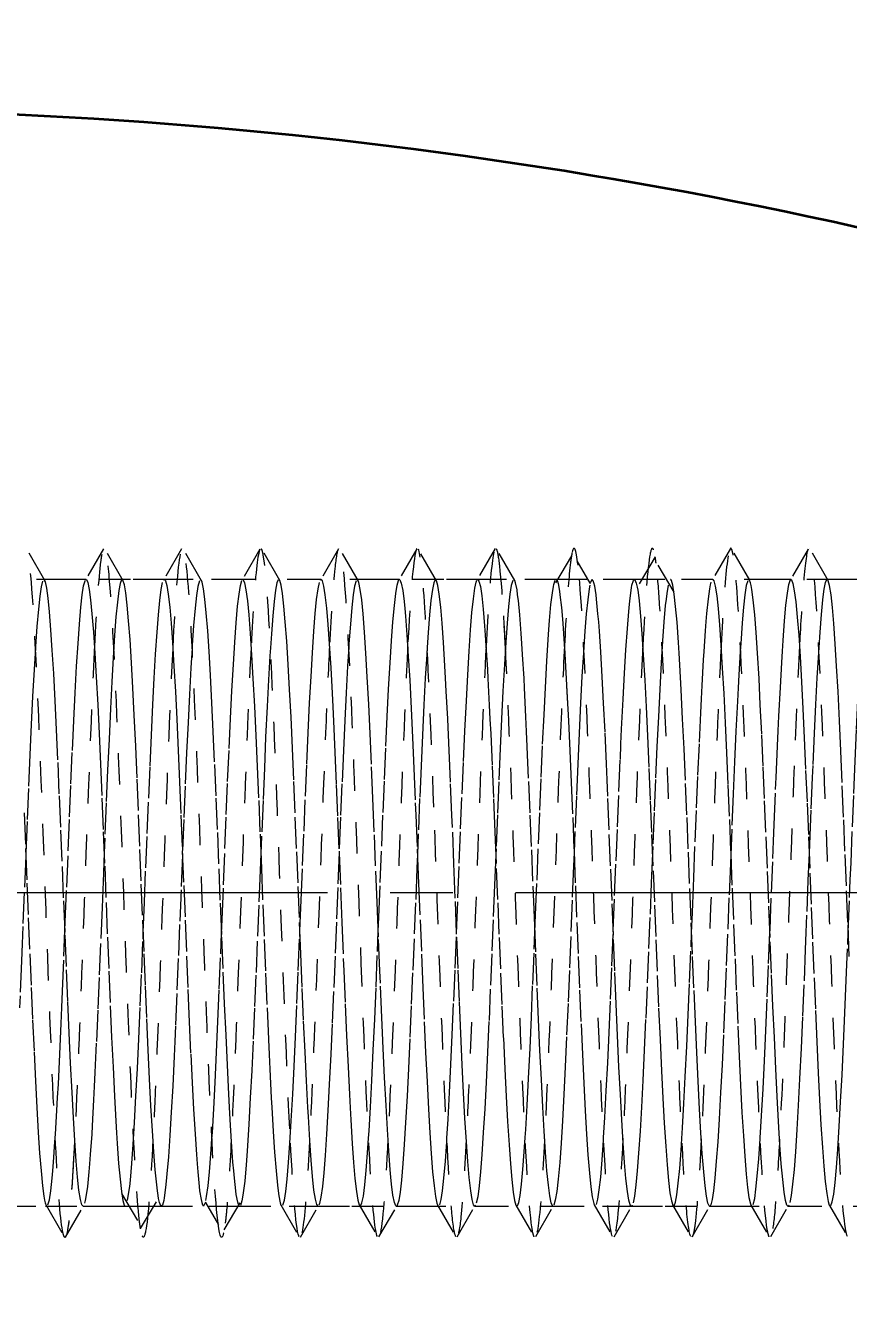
# Model space of a CAD drawing. Header units: millimetres. Extents: x -742 to 742, y -525 to 525.
# Drawn here: x -412.43 to -386.15, y 317.6 to 358.09 of the extents above; entities that cross this region are included whole.
import ezdxf

# ---------------------------------------------------------------- set-up
doc = ezdxf.new("R2010")
doc.units = ezdxf.units.MM
doc.linetypes.add('点画线', pattern=[18, 12, -2, 2, -2])
doc.linetypes.add('虚线', pattern=[2, 1, -1])
doc.layers.get('0').update_dxf_attribs({"lineweight": 35})
for name, color, linetype, lineweight in [('中心线层', 1, '点画线', 18), ('尺寸线层', 3, 'Continuous', 18), ('粗实线层', 7, 'Continuous', 35), ('虚线层', 6, '虚线', 18)]:
    doc.layers.add(name, color=color, linetype=linetype, lineweight=lineweight)
doc.styles.add('标准', font='', dxfattribs={"width": 0.667})
doc.styles.get('标准').set_extended_font_data('宋体')
doc.dimstyles.new('标准', dxfattribs={"dimscale": 5, "dimtxt": 3.5, "dimasz": 4, "dimexe": 2, "dimexo": 0, "dimtad": 1, "dimdsep": 46, "dimtxsty": '标准', "dimblk": '_CAXARROW', "dimcen": 0, "dimdle": 6, "dimazin": 2, "dimtfac": 0.707107, "dimtdec": 3, "dimtmove": 2, "dimatfit": 3, "dimfxl": 1, "dimfrac": 2, "dimtolj": 1, "dimarcsym": 0})

# ---------------------------------------------------------------- blocks, each defined once
blk = doc.blocks.new('*X5')
blk.add_arc((-437.802, 0), 155, 71.18087, 89.9998)
at = {"layer": '虚线层', "color": 7}
for p, q in [((-413.081, 140), (-434.852, 140)), ((-428.501, 140), (-429.852, 140)), ((-428.501, 140), (-429.852, 140)), ((-426.004, 140), (-427.353, 140)), ((-426.004, 140), (-427.353, 140)), ((-423.502, 140), (-424.85, 140)), ((-423.502, 140), (-424.85, 140)), ((-421, 140), (-422.351, 140)), ((-421, 140), (-422.351, 140)), ((-418.503, 140), (-419.853, 140)), ((-418.503, 140), (-419.853, 140)), ((-416.003, 140), (-417.351, 140)), ((-416.003, 140), (-417.351, 140)), ((-413.501, 140), (-414.85, 140)), ((-413.501, 140), (-414.85, 140)), ((-412.522, 140), (-413.081, 140)), ((-410.976, 140), (-412.522, 140)), ((-411.002, 140), (-412.353, 140)), ((-411.002, 140), (-412.353, 140)), ((-410.028, 140), (-410.976, 140)), ((-398.502, 140), (-410.028, 140)), ((-408.504, 140), (-409.852, 140)), ((-408.504, 140), (-409.852, 140)), ((-406.001, 140), (-407.35, 140)), ((-406.001, 140), (-407.35, 140)), ((-403.501, 140), (-404.853, 140)), ((-403.501, 140), (-404.853, 140)), ((-435.802, 120), (-427.074, 120)), ((-431.103, 120), (-429.754, 120)), ((-431.103, 120), (-429.754, 120)), ((-428.6, 120), (-427.252, 120)), ((-428.6, 120), (-427.252, 120)), ((-427.074, 120), (-426.129, 120)), ((-426.129, 120), (-424.583, 120)), ((-426.102, 120), (-424.751, 120)), ((-426.102, 120), (-424.751, 120)), ((-424.583, 120), (-424.02, 120)), ((-424.02, 120), (-397.268, 120)), ((-423.603, 120), (-422.253, 120)), ((-423.603, 120), (-422.253, 120)), ((-421.1, 120), (-419.753, 120)), ((-421.1, 120), (-419.753, 120)), ((-418.601, 120), (-417.25, 120)), ((-418.601, 120), (-417.25, 120)), ((-416.103, 120), (-414.752, 120)), ((-416.103, 120), (-414.752, 120)), ((-413.601, 120), (-412.254, 120)), ((-413.601, 120), (-412.254, 120)), ((-411.1, 120), (-409.751, 120)), ((-411.1, 120), (-409.751, 120)), ((-408.603, 120), (-407.251, 120)), ((-408.603, 120), (-407.251, 120)), ((-406.102, 120), (-404.754, 120)), ((-406.102, 120), (-404.754, 120))]:
    blk.add_line(p, q, dxfattribs=at)
for points in [[(-429.822, 139.972), (-430.406, 140.982)], [(-427.948, 140.981), (-428.531, 139.971)], [(-427.318, 139.962), (-427.901, 140.972)], [(-425.452, 140.978), (-426.035, 139.969)], [(-424.815, 139.961), (-425.399, 140.971)], [(-422.956, 140.967), (-423.539, 139.957)], [(-422.321, 139.972), (-422.905, 140.982)], [(-420.449, 140.978), (-421.032, 139.968)], [(-419.821, 139.967), (-420.404, 140.977)], [(-417.95, 140.981), (-418.534, 139.972)], [(-417.315, 139.958), (-417.898, 140.968)], [(-415.441, 140.991), (-416.025, 139.982)], [(-414.816, 139.965), (-415.399, 140.972)], [(-407.94, 140.994), (-408.522, 139.986)], [(-407.322, 139.976), (-407.905, 140.983)], [(-405.454, 140.97), (-406.037, 139.96)], [(-404.822, 139.972), (-405.406, 140.981)], [(-413.01, 140.761), (-413.583, 139.783)], [(-412.981, 140.86), (-412.987, 140.871)], [(-412.411, 139.889), (-412.828, 140.6)], [(-410.338, 140.72), (-410.92, 139.743)], [(-409.735, 139.6), (-410.317, 140.577)], [(-430.478, 132.549), (-430.432, 131.41), (-430.39, 130.308), (-430.347, 129.202), (-430.3, 128.05), (-430.254, 126.979), (-430.209, 125.945), (-430.163, 124.912), (-430.121, 123.992), (-430.078, 123.146), (-430.032, 122.347), (-429.987, 121.683), (-429.941, 121.121), (-429.894, 120.647), (-429.851, 120.313), (-429.83, 120.19), (-429.809, 120.098), (-429.778, 120.017)], [(-429.894, 139.948), (-429.94, 139.763), (-429.982, 139.465), (-430.025, 139.05), (-430.071, 138.496), (-430.117, 137.861), (-430.119, 137.824)], [(-428.6, 120), (-428.637, 120.044), (-428.683, 120.208), (-428.731, 120.51), (-428.775, 120.917), (-428.818, 121.434), (-428.862, 122.091), (-428.906, 122.815), (-428.951, 123.627), (-428.999, 124.565), (-429.044, 125.525), (-429.087, 126.54), (-429.132, 127.652), (-429.174, 128.74), (-429.219, 129.843), (-429.267, 131.005), (-429.313, 132.097), (-429.357, 133.164), (-429.401, 134.244), (-429.444, 135.217), (-429.487, 136.128), (-429.535, 137.003), (-429.581, 137.749), (-429.625, 138.399), (-429.671, 138.972), (-429.713, 139.405), (-429.756, 139.723), (-429.803, 139.928), (-429.828, 139.982)], [(-429.177, 128.798), (-429.166, 129.072), (-429.12, 130.177), (-429.072, 131.336), (-429.028, 132.423), (-428.985, 133.479), (-428.941, 134.544), (-428.898, 135.5), (-428.852, 136.388), (-428.804, 137.238), (-428.759, 137.956), (-428.716, 138.576), (-428.671, 139.115), (-428.629, 139.513), (-428.584, 139.795), (-428.536, 139.963), (-428.525, 139.982)], [(-428.501, 140), (-428.491, 139.997), (-428.447, 139.909), (-428.402, 139.685), (-428.36, 139.351), (-428.316, 138.903), (-428.268, 138.315), (-428.222, 137.65), (-428.178, 136.893), (-428.132, 136.005), (-428.09, 135.085), (-428.047, 134.103), (-428, 133.017), (-427.954, 131.946), (-427.909, 130.851), (-427.863, 129.689), (-427.821, 128.587), (-427.778, 127.502), (-427.732, 126.395), (-427.687, 125.387), (-427.641, 124.436), (-427.594, 123.509), (-427.551, 122.709), (-427.53, 122.339), (-427.509, 121.998), (-427.464, 121.355), (-427.419, 120.853), (-427.373, 120.463), (-427.362, 120.387)], [(-427.371, 139.989), (-427.413, 139.878), (-427.456, 139.646), (-427.503, 139.275), (-427.549, 138.806), (-427.594, 138.229), (-427.62, 137.84)], [(-426.191, 120.243), (-426.206, 120.333), (-426.227, 120.491), (-426.248, 120.675), (-426.293, 121.158), (-426.337, 121.728), (-426.383, 122.399), (-426.431, 123.204), (-426.475, 124.056), (-426.518, 124.98), (-426.562, 126.018), (-426.606, 127.056), (-426.651, 128.129), (-426.699, 129.281), (-426.744, 130.387), (-426.787, 131.488), (-426.832, 132.626), (-426.874, 133.675), (-426.919, 134.68), (-426.967, 135.674), (-427.013, 136.548), (-427.057, 137.343), (-427.101, 138.081), (-427.144, 138.682), (-427.187, 139.177), (-427.235, 139.576), (-427.281, 139.835), (-427.325, 139.975), (-427.326, 139.975)], [(-426.677, 128.746), (-426.641, 129.69), (-426.598, 130.796), (-426.552, 131.891), (-426.504, 133.018), (-426.459, 134.052), (-426.416, 135.037), (-426.371, 136.006), (-426.329, 136.852), (-426.284, 137.614), (-426.236, 138.315), (-426.191, 138.878), (-426.147, 139.332), (-426.102, 139.686), (-426.06, 139.901)], [(-426.032, 139.976), (-426.016, 139.995)], [(-426.004, 140), (-425.968, 139.963), (-425.922, 139.806), (-425.878, 139.53), (-425.832, 139.115), (-425.79, 138.605), (-425.748, 137.989), (-425.7, 137.237), (-425.654, 136.431), (-425.609, 135.546), (-425.563, 134.543), (-425.521, 133.531), (-425.478, 132.477), (-425.432, 131.335), (-425.387, 130.233), (-425.341, 129.128), (-425.294, 127.977), (-425.251, 126.908), (-425.23, 126.383), (-425.209, 125.877), (-425.164, 124.847), (-425.119, 123.932), (-425.073, 123.092), (-425.026, 122.299), (-424.982, 121.642), (-424.961, 121.349), (-424.94, 121.087), (-424.895, 120.621), (-424.879, 120.487)], [(-424.887, 139.955), (-424.935, 139.779), (-424.981, 139.489), (-425.025, 139.082), (-425.071, 138.535), (-425.113, 137.907), (-425.119, 137.813)], [(-424.844, 139.998), (-424.85, 140)], [(-423.724, 120.487), (-423.769, 120.886), (-423.792, 121.129), (-423.815, 121.396), (-423.862, 122.045), (-423.906, 122.763), (-423.927, 123.159), (-423.948, 123.57), (-423.993, 124.502), (-424.037, 125.458), (-424.083, 126.47), (-424.131, 127.58), (-424.175, 128.666), (-424.218, 129.768), (-424.262, 130.93), (-424.306, 132.024), (-424.351, 133.093), (-424.399, 134.176), (-424.444, 135.154), (-424.487, 136.068), (-424.532, 136.95), (-424.574, 137.701), (-424.619, 138.359), (-424.667, 138.939), (-424.713, 139.379), (-424.757, 139.705), (-424.801, 139.919), (-424.821, 139.97)], [(-424.177, 128.709), (-424.159, 129.146), (-424.116, 130.252), (-424.071, 131.411), (-424.029, 132.495), (-423.984, 133.549), (-423.936, 134.61), (-423.891, 135.562), (-423.847, 136.445), (-423.802, 137.289), (-423.76, 138.001), (-423.716, 138.614), (-423.668, 139.145), (-423.622, 139.536), (-423.578, 139.81), (-423.533, 139.969), (-423.532, 139.969)], [(-423.502, 140), (-423.49, 139.995), (-423.448, 139.898), (-423.4, 139.667), (-423.354, 139.325), (-423.309, 138.869), (-423.263, 138.273), (-423.221, 137.602), (-423.178, 136.838), (-423.132, 135.945), (-423.087, 135.021), (-423.041, 134.035), (-422.994, 132.946), (-422.951, 131.873), (-422.93, 131.322), (-422.909, 130.776), (-422.864, 129.614), (-422.819, 128.513), (-422.773, 127.43), (-422.726, 126.326), (-422.682, 125.321), (-422.661, 124.836), (-422.64, 124.374), (-422.595, 123.452), (-422.579, 123.149)], [(-422.367, 139.993), (-422.413, 139.89), (-422.457, 139.666), (-422.501, 139.303), (-422.544, 138.841), (-422.587, 138.271), (-422.619, 137.816)], [(-421.424, 123.149), (-421.469, 123.996), (-421.492, 124.451), (-421.515, 124.915), (-421.562, 125.949), (-421.606, 126.984), (-421.627, 127.52), (-421.648, 128.055), (-421.693, 129.207), (-421.737, 130.313), (-421.783, 131.414), (-421.831, 132.554), (-421.875, 133.606), (-421.918, 134.614), (-421.962, 135.612), (-422.006, 136.492), (-422.051, 137.292), (-422.099, 138.037), (-422.144, 138.645), (-422.187, 139.147), (-422.232, 139.554), (-422.274, 139.822), (-422.319, 139.969), (-422.325, 139.98)], [(-421.677, 128.784), (-421.636, 129.765), (-421.591, 130.87), (-421.547, 131.964), (-421.502, 133.089), (-421.46, 134.121), (-421.416, 135.102), (-421.368, 136.065), (-421.322, 136.906), (-421.278, 137.662), (-421.233, 138.356), (-421.19, 138.912), (-421.148, 139.358), (-421.1, 139.704), (-421.054, 139.911)], [(-421.025, 139.981), (-421.009, 139.997)], [(-421, 140), (-420.963, 139.956), (-420.921, 139.792), (-420.879, 139.507), (-420.832, 139.083), (-420.787, 138.566), (-420.741, 137.944), (-420.694, 137.186), (-420.651, 136.374), (-420.63, 135.934), (-420.609, 135.484), (-420.564, 134.476), (-420.519, 133.461), (-420.473, 132.404), (-420.426, 131.261), (-420.382, 130.158), (-420.361, 129.601), (-420.34, 129.053), (-420.295, 127.904), (-420.279, 127.507)], [(-419.887, 139.962), (-419.932, 139.794), (-419.974, 139.512), (-420.019, 139.113), (-420.067, 138.573), (-420.113, 137.953), (-420.12, 137.838)], [(-419.844, 139.997), (-419.854, 140)], [(-419.124, 127.507), (-419.169, 128.591), (-419.192, 129.145), (-419.215, 129.693), (-419.262, 130.856), (-419.306, 131.951), (-419.327, 132.494), (-419.348, 133.022), (-419.393, 134.108), (-419.437, 135.09), (-419.483, 136.009), (-419.531, 136.896), (-419.575, 137.653), (-419.618, 138.317), (-419.663, 138.906), (-419.706, 139.353), (-419.751, 139.687), (-419.799, 139.909), (-419.828, 139.98)], [(-419.177, 128.772), (-419.16, 129.221), (-419.116, 130.327), (-419.068, 131.484), (-419.023, 132.567), (-418.978, 133.619), (-418.933, 134.676), (-418.89, 135.624), (-418.848, 136.502), (-418.8, 137.34), (-418.754, 138.045), (-418.709, 138.652), (-418.663, 139.175), (-418.621, 139.558), (-418.579, 139.824), (-418.532, 139.974), (-418.53, 139.979)], [(-418.503, 140), (-418.487, 139.992), (-418.441, 139.887), (-418.394, 139.647), (-418.351, 139.298), (-418.33, 139.078), (-418.309, 138.834), (-418.264, 138.23), (-418.219, 137.553), (-418.173, 136.783), (-418.126, 135.885), (-418.082, 134.956), (-418.061, 134.464), (-418.04, 133.967), (-417.995, 132.874), (-417.979, 132.481)], [(-417.363, 139.995), (-417.406, 139.9), (-417.451, 139.684), (-417.499, 139.33), (-417.544, 138.875), (-417.587, 138.312), (-417.619, 137.828)], [(-416.824, 132.481), (-416.869, 133.536), (-416.892, 134.051), (-416.915, 134.547), (-416.962, 135.55), (-417.006, 136.435), (-417.027, 136.851), (-417.049, 137.241), (-417.093, 137.992), (-417.137, 138.607), (-417.183, 139.116), (-417.231, 139.532), (-417.275, 139.807), (-417.318, 139.963), (-417.321, 139.969)], [(-416.677, 128.709), (-416.633, 129.839), (-416.59, 130.944), (-416.548, 132.038), (-416.5, 133.16), (-416.455, 134.188), (-416.409, 135.165), (-416.363, 136.124), (-416.321, 136.96), (-416.279, 137.71), (-416.232, 138.397), (-416.187, 138.945), (-416.141, 139.384), (-416.094, 139.722), (-416.051, 139.921), (-416.03, 139.975)], [(-416.019, 139.991), (-416.009, 139.998), (-416.003, 140)], [(-416.019, 139.991), (-416.009, 139.999)], [(-416.003, 140), (-415.964, 139.948), (-415.919, 139.776), (-415.873, 139.484), (-415.826, 139.052), (-415.782, 138.527), (-415.761, 138.223), (-415.74, 137.898), (-415.695, 137.133), (-415.679, 136.841)], [(-414.883, 139.968), (-414.931, 139.809), (-414.975, 139.535), (-415.018, 139.143), (-415.063, 138.612), (-415.106, 137.998), (-415.151, 137.286), (-415.199, 136.442), (-415.244, 135.558), (-415.287, 134.606), (-415.332, 133.544), (-415.375, 132.49), (-415.419, 131.406), (-415.427, 131.216)], [(-414.837, 139.995), (-414.85, 140)], [(-414.837, 139.995), (-414.85, 140)], [(-414.524, 136.841), (-414.569, 137.605), (-414.592, 137.955), (-414.615, 138.275), (-414.662, 138.871), (-414.706, 139.326), (-414.728, 139.513), (-414.749, 139.668), (-414.793, 139.899), (-414.82, 139.972)], [(-414.177, 128.758), (-414.155, 129.295), (-414.109, 130.401), (-414.063, 131.558), (-414.021, 132.639), (-413.979, 133.688), (-413.932, 134.742), (-413.887, 135.685), (-413.841, 136.559), (-413.794, 137.391), (-413.751, 138.089), (-413.73, 138.404), (-413.709, 138.689), (-413.664, 139.205), (-413.619, 139.58), (-413.586, 139.778)], [(-413.583, 139.783), (-413.592, 139.768)], [(-413.586, 139.778), (-413.573, 139.838), (-413.526, 139.979)], [(-413.501, 140), (-413.482, 139.989), (-413.461, 139.947), (-413.44, 139.876), (-413.395, 139.627), (-413.379, 139.509)], [(-412.428, 139.821), (-412.449, 139.703), (-412.493, 139.356), (-412.538, 138.91), (-412.583, 138.354), (-412.619, 137.85)], [(-412.362, 139.997), (-412.406, 139.911), (-412.412, 139.89)], [(-412.405, 139.878), (-412.411, 139.889)], [(-412.224, 139.509), (-412.269, 139.792), (-412.292, 139.89), (-412.315, 139.956), (-412.353, 140)], [(-411.677, 128.794), (-411.632, 129.914), (-411.587, 131.019), (-411.541, 132.111), (-411.494, 133.231), (-411.451, 134.256), (-411.43, 134.754), (-411.409, 135.229), (-411.364, 136.184), (-411.319, 137.013), (-411.273, 137.758), (-411.226, 138.437), (-411.182, 138.979), (-411.161, 139.21), (-411.14, 139.41), (-411.095, 139.739), (-411.079, 139.823)], [(-411.079, 139.823), (-411.034, 139.97), (-411.011, 139.997)], [(-411.002, 140), (-410.988, 139.994), (-410.941, 139.888), (-410.913, 139.755)], [(-410.913, 139.755), (-410.897, 139.663), (-410.876, 139.505), (-410.855, 139.32), (-410.81, 138.836), (-410.766, 138.265), (-410.72, 137.593), (-410.672, 136.787), (-410.628, 135.934), (-410.585, 135.009), (-410.541, 133.97), (-410.498, 132.933), (-410.452, 131.859), (-410.404, 130.706), (-410.359, 129.6), (-410.316, 128.5), (-410.271, 127.362), (-410.229, 126.313), (-410.184, 125.309), (-410.136, 124.316), (-410.091, 123.442), (-410.047, 122.649), (-410.002, 121.911), (-409.96, 121.311), (-409.916, 120.818), (-409.868, 120.42), (-409.823, 120.162), (-409.778, 120.024)], [(-409.924, 139.823), (-409.969, 139.557), (-409.992, 139.378), (-410.015, 139.174), (-410.062, 138.649), (-410.106, 138.042), (-410.118, 137.851)], [(-409.924, 139.823), (-409.969, 139.557), (-409.992, 139.378)], [(-409.741, 139.611), (-409.777, 139.819), (-409.821, 139.968), (-409.843, 139.997), (-409.852, 140)], [(-408.779, 137.707), (-408.734, 138.364), (-408.711, 138.656), (-408.688, 138.918), (-408.641, 139.383), (-408.597, 139.707), (-408.576, 139.826), (-408.555, 139.913)], [(-408.518, 139.994), (-408.51, 139.999)], [(-408.504, 140), (-408.466, 139.954), (-408.42, 139.789), (-408.372, 139.485), (-408.328, 139.078), (-408.285, 138.559), (-408.241, 137.901), (-408.198, 137.176), (-408.152, 136.363), (-408.104, 135.425), (-408.059, 134.464), (-408.016, 133.449), (-407.972, 132.336), (-407.929, 131.248), (-407.884, 130.145), (-407.836, 128.983), (-407.791, 127.891), (-407.747, 126.824), (-407.702, 125.745), (-407.66, 124.772), (-407.616, 123.863), (-407.568, 122.988), (-407.523, 122.243), (-407.478, 121.594), (-407.433, 121.022), (-407.39, 120.59), (-407.348, 120.274), (-407.3, 120.07), (-407.276, 120.017)], [(-407.385, 139.963), (-407.43, 139.808), (-407.477, 139.516), (-407.521, 139.119), (-407.543, 138.876), (-407.564, 138.609), (-407.608, 137.961), (-407.624, 137.707)], [(-407.385, 139.963), (-407.43, 139.808), (-407.477, 139.516)], [(-407.34, 139.997), (-407.35, 140)], [(-406.102, 120), (-406.132, 120.03), (-406.175, 120.177), (-406.219, 120.443), (-406.267, 120.85), (-406.313, 121.351), (-406.357, 121.958), (-406.402, 122.703), (-406.444, 123.502), (-406.487, 124.382), (-406.535, 125.38), (-406.581, 126.387), (-406.626, 127.439), (-406.671, 128.578), (-406.713, 129.68), (-406.756, 130.786), (-406.803, 131.937), (-406.849, 133.009), (-406.894, 134.043), (-406.94, 135.077), (-406.983, 135.998), (-407.025, 136.845), (-407.071, 137.645), (-407.117, 138.31), (-407.162, 138.873), (-407.209, 139.348), (-407.252, 139.683), (-407.273, 139.807), (-407.294, 139.9), (-407.326, 139.982)], [(-406.479, 133.684), (-406.434, 134.688), (-406.411, 135.173), (-406.388, 135.635), (-406.341, 136.556), (-406.298, 137.349), (-406.276, 137.716), (-406.255, 138.053), (-406.21, 138.687), (-406.166, 139.181), (-406.12, 139.562), (-406.072, 139.837), (-406.029, 139.973)], [(-406.029, 139.973), (-406.028, 139.975), (-406.001, 140)], [(-406.001, 140), (-405.985, 139.991), (-405.941, 139.877), (-405.898, 139.643), (-405.852, 139.292), (-405.804, 138.801), (-405.759, 138.223), (-405.716, 137.544), (-405.672, 136.731), (-405.629, 135.874), (-405.584, 134.944), (-405.536, 133.902), (-405.491, 132.861), (-405.447, 131.786), (-405.402, 130.632), (-405.36, 129.526), (-405.316, 128.426), (-405.268, 127.29), (-405.223, 126.244), (-405.178, 125.244), (-405.133, 124.255), (-405.09, 123.386), (-405.048, 122.598), (-405, 121.868), (-404.955, 121.275), (-404.909, 120.789), (-404.863, 120.399), (-404.821, 120.149), (-404.783, 120.027)], [(-404.863, 139.997), (-404.909, 139.902), (-404.952, 139.688), (-404.973, 139.535), (-404.994, 139.355), (-405.04, 138.882), (-405.085, 138.32), (-405.119, 137.836)], [(-404.828, 139.982), (-404.853, 140)], [(-404.144, 127.969), (-404.187, 129.062), (-404.235, 130.224), (-404.281, 131.327), (-404.326, 132.413), (-404.371, 133.523), (-404.413, 134.535), (-404.456, 135.491), (-404.503, 136.424), (-404.549, 137.231), (-404.594, 137.949), (-404.64, 138.6), (-404.683, 139.111), (-404.725, 139.51), (-404.771, 139.805), (-404.817, 139.962), (-404.828, 139.982)], [(-404.179, 128.749), (-404.134, 129.852), (-404.111, 130.41), (-404.088, 130.957), (-404.041, 132.106), (-403.998, 133.173), (-403.976, 133.697), (-403.955, 134.201), (-403.91, 135.226), (-403.866, 136.135), (-403.82, 136.97), (-403.772, 137.755), (-403.728, 138.405), (-403.685, 138.952), (-403.641, 139.408), (-403.598, 139.725), (-403.552, 139.923)], [(-413.379, 139.509), (-413.334, 139.109), (-413.311, 138.865), (-413.288, 138.598), (-413.241, 137.947), (-413.197, 137.228), (-413.176, 136.832), (-413.155, 136.421), (-413.11, 135.487), (-413.066, 134.531), (-413.02, 133.519), (-412.972, 132.408), (-412.928, 131.322), (-412.885, 130.219), (-412.841, 129.057), (-412.798, 127.964), (-412.752, 126.895), (-412.704, 125.813), (-412.659, 124.836), (-412.616, 123.922), (-412.571, 123.041), (-412.529, 122.291), (-412.484, 121.634), (-412.436, 121.055), (-412.391, 120.616), (-412.347, 120.292), (-412.302, 120.079), (-412.283, 120.029)], [(-413.379, 139.509), (-413.334, 139.109), (-413.311, 138.865), (-413.288, 138.597), (-413.241, 137.947), (-413.234, 137.834)], [(-411.1, 120), (-411.135, 120.036), (-411.181, 120.191), (-411.226, 120.466), (-411.271, 120.88), (-411.313, 121.389), (-411.356, 122.003), (-411.403, 122.754), (-411.449, 123.559), (-411.494, 124.443), (-411.54, 125.446), (-411.583, 126.457), (-411.625, 127.511), (-411.671, 128.652), (-411.717, 129.755), (-411.762, 130.86), (-411.809, 132.01), (-411.852, 133.08), (-411.873, 133.605), (-411.894, 134.112), (-411.939, 135.142), (-411.985, 136.058), (-412.03, 136.899), (-412.077, 137.692), (-412.121, 138.351), (-412.142, 138.645), (-412.164, 138.907), (-412.208, 139.375), (-412.224, 139.509)], [(-408.603, 120), (-408.613, 120.002), (-408.657, 120.089), (-408.702, 120.311), (-408.744, 120.644), (-408.787, 121.091), (-408.835, 121.678), (-408.881, 122.341), (-408.926, 123.098), (-408.971, 123.985), (-409.013, 124.904), (-409.056, 125.885), (-409.103, 126.971), (-409.149, 128.042), (-409.194, 129.136), (-409.24, 130.299), (-409.283, 131.401), (-409.325, 132.485), (-409.371, 133.593), (-409.417, 134.601), (-409.462, 135.554), (-409.509, 136.481), (-409.552, 137.282), (-409.573, 137.653), (-409.594, 137.995), (-409.639, 138.638), (-409.685, 139.141), (-409.73, 139.533), (-409.741, 139.611)], [(-407.564, 138.609), (-407.608, 137.96), (-407.624, 137.707)], [(-430.119, 137.824), (-430.162, 137.131), (-430.209, 136.269), (-430.252, 135.37), (-430.273, 134.892), (-430.294, 134.406), (-430.339, 133.334), (-430.384, 132.273), (-430.427, 131.263)], [(-427.62, 137.84), (-427.64, 137.513), (-427.682, 136.739), (-427.725, 135.882), (-427.771, 134.903), (-427.817, 133.911), (-427.862, 132.871), (-427.909, 131.74), (-427.927, 131.282)], [(-425.119, 137.813), (-425.156, 137.183), (-425.203, 136.327), (-425.249, 135.433), (-425.294, 134.473), (-425.34, 133.405), (-425.382, 132.345), (-425.425, 131.258), (-425.427, 131.205)], [(-422.619, 137.816), (-422.635, 137.562), (-422.681, 136.794), (-422.725, 135.942), (-422.771, 134.968), (-422.813, 133.98), (-422.856, 132.942), (-422.903, 131.813), (-422.927, 131.242)], [(-420.12, 137.838), (-420.157, 137.235), (-420.201, 136.384), (-420.244, 135.496), (-420.287, 134.539), (-420.335, 133.475), (-420.381, 132.418), (-420.425, 131.332), (-420.427, 131.29)], [(-417.619, 137.828), (-417.632, 137.611), (-417.675, 136.848), (-417.719, 136.002), (-417.767, 135.033), (-417.813, 134.048), (-417.857, 133.014), (-417.901, 131.886), (-417.927, 131.227)], [(-413.234, 137.834), (-413.197, 137.228), (-413.176, 136.831), (-413.155, 136.42), (-413.11, 135.487)], [(-412.619, 137.85), (-412.631, 137.659), (-412.675, 136.903), (-412.718, 136.061), (-412.763, 135.097), (-412.806, 134.116), (-412.851, 133.085), (-412.899, 131.96), (-412.927, 131.29)], [(-410.118, 137.851), (-410.128, 137.699), (-410.149, 137.337), (-410.193, 136.499), (-410.238, 135.62), (-410.283, 134.672), (-410.331, 133.614), (-410.375, 132.563), (-410.418, 131.48), (-410.427, 131.253)], [(-409.177, 128.717), (-409.151, 129.37), (-409.13, 129.927), (-409.109, 130.476), (-409.064, 131.632), (-409.019, 132.712), (-408.973, 133.758), (-408.926, 134.808), (-408.883, 135.747), (-408.861, 136.194), (-408.84, 136.615), (-408.795, 137.441), (-408.779, 137.707)], [(-407.624, 137.707), (-407.669, 136.957), (-407.692, 136.546), (-407.715, 136.121), (-407.762, 135.162), (-407.806, 134.184), (-407.828, 133.672), (-407.849, 133.156), (-407.893, 132.033), (-407.927, 131.201)], [(-405.119, 137.836), (-405.13, 137.657), (-405.178, 136.858), (-405.221, 136.013), (-405.243, 135.558), (-405.264, 135.094), (-405.308, 134.06), (-405.324, 133.684)], [(-415.679, 136.841), (-415.634, 135.994), (-415.611, 135.539), (-415.588, 135.074), (-415.541, 134.039), (-415.497, 133.004), (-415.476, 132.468), (-415.455, 131.933), (-415.41, 130.78), (-415.366, 129.675), (-415.32, 128.573), (-415.272, 127.434), (-415.228, 126.383), (-415.185, 125.375), (-415.141, 124.377), (-415.098, 123.499), (-415.052, 122.699), (-415.004, 121.956), (-414.959, 121.349), (-414.916, 120.848), (-414.871, 120.442), (-414.829, 120.176), (-414.784, 120.03), (-414.778, 120.019)], [(-413.601, 120), (-413.613, 120.004), (-413.656, 120.099), (-413.703, 120.33), (-413.749, 120.67), (-413.794, 121.125), (-413.84, 121.72), (-413.883, 122.39), (-413.925, 123.153), (-413.971, 124.045), (-414.017, 124.968), (-414.062, 125.953), (-414.109, 127.042), (-414.152, 128.115), (-414.173, 128.665), (-414.194, 129.211), (-414.239, 130.374), (-414.285, 131.475), (-414.33, 132.558), (-414.377, 133.662), (-414.421, 134.668), (-414.442, 135.153), (-414.463, 135.616), (-414.508, 136.538), (-414.524, 136.841)], [(-414.508, 136.538), (-414.524, 136.841)], [(-418.061, 134.464), (-418.04, 133.966), (-417.995, 132.874), (-417.979, 132.481)], [(-406.677, 128.737), (-406.673, 128.828), (-406.626, 129.988), (-406.583, 131.093), (-406.561, 131.645), (-406.54, 132.184), (-406.495, 133.302), (-406.479, 133.684)], [(-405.324, 133.684), (-405.369, 132.635), (-405.392, 132.093), (-405.415, 131.554), (-405.427, 131.27)], [(-417.979, 132.481), (-417.934, 131.396), (-417.911, 130.842), (-417.888, 130.294), (-417.841, 129.132), (-417.797, 128.037), (-417.776, 127.494), (-417.755, 126.966), (-417.71, 125.881), (-417.666, 124.9), (-417.62, 123.981), (-417.572, 123.095), (-417.528, 122.338), (-417.485, 121.676), (-417.441, 121.089), (-417.398, 120.642), (-417.352, 120.31), (-417.304, 120.089), (-417.276, 120.02)], [(-416.104, 120), (-416.14, 120.043), (-416.183, 120.206), (-416.225, 120.488), (-416.271, 120.911), (-416.317, 121.427), (-416.362, 122.048), (-416.409, 122.806), (-416.452, 123.617), (-416.473, 124.056), (-416.494, 124.506), (-416.539, 125.513), (-416.585, 126.527), (-416.63, 127.584), (-416.677, 128.726), (-416.721, 129.829), (-416.742, 130.387), (-416.763, 130.935), (-416.808, 132.084), (-416.824, 132.481)], [(-430.427, 131.263), (-430.43, 131.183), (-430.477, 130.023), (-430.521, 128.919), (-430.542, 128.366), (-430.563, 127.827), (-430.608, 126.709), (-430.624, 126.327)], [(-427.927, 131.282), (-427.952, 130.642), (-427.973, 130.084), (-427.994, 129.536), (-428.039, 128.379), (-428.084, 127.3), (-428.13, 126.253), (-428.177, 125.202), (-428.221, 124.263), (-428.242, 123.815), (-428.263, 123.393), (-428.308, 122.566), (-428.324, 122.3)], [(-425.427, 131.205), (-425.471, 130.098), (-425.517, 128.993), (-425.562, 127.901), (-425.609, 126.78), (-425.652, 125.754), (-425.673, 125.256), (-425.694, 124.78), (-425.739, 123.825), (-425.784, 122.995), (-425.83, 122.25), (-425.877, 121.568), (-425.921, 121.026), (-425.942, 120.794), (-425.963, 120.594), (-426.008, 120.263), (-426.024, 120.178)], [(-422.927, 131.242), (-422.949, 130.716), (-422.994, 129.61), (-423.04, 128.453), (-423.082, 127.372), (-423.125, 126.322), (-423.171, 125.268), (-423.217, 124.324), (-423.262, 123.45), (-423.309, 122.617), (-423.352, 121.917), (-423.373, 121.602), (-423.394, 121.316), (-423.439, 120.799), (-423.484, 120.423), (-423.518, 120.223)], [(-420.427, 131.29), (-420.471, 130.172), (-420.513, 129.067), (-420.556, 127.974), (-420.603, 126.851), (-420.649, 125.822), (-420.694, 124.844), (-420.74, 123.885), (-420.783, 123.048), (-420.825, 122.297), (-420.871, 121.609), (-420.917, 121.059), (-420.962, 120.619), (-421.009, 120.281), (-421.052, 120.08), (-421.073, 120.025)], [(-417.927, 131.227), (-417.944, 130.79), (-417.987, 129.685), (-418.035, 128.527), (-418.081, 127.444), (-418.125, 126.392), (-418.171, 125.334), (-418.213, 124.386), (-418.256, 123.506), (-418.303, 122.667), (-418.349, 121.961), (-418.394, 121.354), (-418.44, 120.829), (-418.483, 120.445), (-418.525, 120.177), (-418.571, 120.026), (-418.574, 120.021)], [(-415.427, 131.216), (-415.467, 130.247), (-415.513, 129.142), (-415.557, 128.047), (-415.601, 126.922), (-415.644, 125.89), (-415.687, 124.908), (-415.735, 123.944), (-415.781, 123.102), (-415.826, 122.345), (-415.871, 121.65), (-415.913, 121.093), (-415.956, 120.646), (-416.003, 120.298), (-416.049, 120.09)], [(-412.927, 131.29), (-412.944, 130.865), (-412.988, 129.76), (-413.032, 128.601), (-413.075, 127.516), (-413.119, 126.462), (-413.167, 125.4), (-413.213, 124.448), (-413.257, 123.563), (-413.301, 122.718), (-413.344, 122.006), (-413.387, 121.391), (-413.435, 120.859), (-413.481, 120.467), (-413.526, 120.192), (-413.571, 120.032), (-413.571, 120.03)], [(-410.427, 131.253), (-410.463, 130.321), (-410.506, 129.216), (-410.551, 128.12), (-410.599, 126.993), (-410.644, 125.958), (-410.688, 124.973), (-410.732, 124.003), (-410.775, 123.156), (-410.819, 122.393), (-410.867, 121.691), (-410.913, 121.127), (-410.957, 120.672), (-411.001, 120.317), (-411.044, 120.1)], [(-407.927, 131.201), (-407.938, 130.939), (-407.983, 129.834), (-408.031, 128.675), (-408.075, 127.589), (-408.118, 126.532), (-408.163, 125.466), (-408.206, 124.51), (-408.251, 123.62), (-408.299, 122.77), (-408.344, 122.051), (-408.388, 121.43), (-408.432, 120.889), (-408.475, 120.49), (-408.519, 120.207), (-408.567, 120.038), (-408.579, 120.017)], [(-405.427, 131.27), (-405.462, 130.397), (-405.506, 129.291), (-405.528, 128.736), (-405.549, 128.193), (-405.593, 127.064), (-405.638, 126.026), (-405.683, 125.037), (-405.731, 124.063), (-405.775, 123.211), (-405.818, 122.442), (-405.863, 121.733), (-405.906, 121.162), (-405.951, 120.699), (-405.999, 120.336), (-406.044, 120.111)], [(-429.479, 122.3), (-429.434, 123.051), (-429.411, 123.463), (-429.388, 123.888), (-429.341, 124.848), (-429.297, 125.826), (-429.276, 126.339), (-429.255, 126.855), (-429.21, 127.979), (-429.177, 128.798)], [(-422.22, 120.032), (-422.172, 120.193), (-422.128, 120.469), (-422.085, 120.861), (-422.041, 121.394), (-421.998, 122.009), (-421.952, 122.722), (-421.904, 123.567), (-421.859, 124.452), (-421.816, 125.404), (-421.771, 126.466), (-421.729, 127.521), (-421.684, 128.606), (-421.677, 128.784)], [(-420.34, 129.053), (-420.295, 127.904), (-420.279, 127.507)], [(-419.485, 122.171), (-419.471, 122.396), (-419.429, 123.16), (-419.384, 124.007), (-419.336, 124.977), (-419.291, 125.962), (-419.247, 126.997), (-419.202, 128.125), (-419.177, 128.772)], [(-414.485, 122.184), (-414.468, 122.445), (-414.423, 123.215), (-414.378, 124.067), (-414.333, 125.042), (-414.29, 126.031), (-414.248, 127.069), (-414.2, 128.198), (-414.177, 128.758)], [(-411.985, 122.187), (-411.948, 122.825), (-411.9, 123.682), (-411.855, 124.576), (-411.809, 125.537), (-411.763, 126.606), (-411.721, 127.666), (-411.679, 128.754), (-411.677, 128.794)], [(-426.986, 122.149), (-426.976, 122.308), (-426.955, 122.671), (-426.91, 123.51), (-426.866, 124.39), (-426.82, 125.338), (-426.772, 126.396), (-426.728, 127.448), (-426.685, 128.532), (-426.677, 128.746)], [(-424.485, 122.149), (-424.472, 122.348), (-424.428, 123.106), (-424.385, 123.948), (-424.341, 124.913), (-424.298, 125.894), (-424.252, 126.926), (-424.204, 128.052), (-424.177, 128.709)], [(-416.984, 122.162), (-416.947, 122.773), (-416.902, 123.624), (-416.86, 124.514), (-416.816, 125.471), (-416.768, 126.536), (-416.723, 127.593), (-416.678, 128.68), (-416.677, 128.709)], [(-409.484, 122.159), (-409.463, 122.494), (-409.421, 123.27), (-409.379, 124.128), (-409.332, 125.107), (-409.287, 126.1), (-409.241, 127.14), (-409.194, 128.272), (-409.177, 128.717)], [(-406.985, 122.176), (-406.941, 122.877), (-406.894, 123.74), (-406.851, 124.639), (-406.83, 125.118), (-406.809, 125.604), (-406.764, 126.677), (-406.719, 127.739), (-406.677, 128.737)], [(-404.486, 122.18), (-404.464, 122.544), (-404.419, 123.325), (-404.373, 124.188), (-404.326, 125.172), (-404.283, 126.169), (-404.261, 126.689), (-404.24, 127.212), (-404.195, 128.346), (-404.179, 128.749)], [(-420.279, 127.507), (-420.234, 126.453), (-420.211, 125.937), (-420.188, 125.442), (-420.141, 124.44), (-420.097, 123.556), (-420.076, 123.14), (-420.055, 122.751), (-420.01, 122), (-419.966, 121.386), (-419.92, 120.878), (-419.872, 120.464), (-419.828, 120.19), (-419.785, 120.036), (-419.783, 120.031)], [(-418.601, 120), (-418.617, 120.007), (-418.662, 120.11), (-418.709, 120.349), (-418.752, 120.698), (-418.773, 120.917), (-418.794, 121.16), (-418.839, 121.762), (-418.885, 122.439), (-418.93, 123.207), (-418.977, 124.105), (-419.021, 125.033), (-419.042, 125.525), (-419.063, 126.022), (-419.108, 127.114), (-419.124, 127.507)], [(-422.661, 124.836), (-422.64, 124.374), (-422.595, 123.452), (-422.579, 123.149)], [(-422.579, 123.149), (-422.534, 122.387), (-422.511, 122.037), (-422.488, 121.717), (-422.441, 121.123), (-422.397, 120.669), (-422.376, 120.483), (-422.355, 120.329), (-422.31, 120.099), (-422.284, 120.028)], [(-421.1, 120), (-421.139, 120.05), (-421.185, 120.221), (-421.23, 120.512), (-421.277, 120.942), (-421.321, 121.466), (-421.342, 121.77), (-421.363, 122.094), (-421.408, 122.858), (-421.424, 123.149)], [(-429.719, 120.037), (-429.673, 120.194), (-429.626, 120.487), (-429.582, 120.886), (-429.561, 121.129), (-429.54, 121.396), (-429.495, 122.046), (-429.479, 122.3)], [(-428.324, 122.3), (-428.369, 121.642), (-428.392, 121.349), (-428.415, 121.087), (-428.462, 120.621), (-428.506, 120.295), (-428.527, 120.176), (-428.548, 120.088)], [(-427.179, 120.178), (-427.134, 120.446), (-427.111, 120.626), (-427.088, 120.831), (-427.041, 121.356), (-426.997, 121.964), (-426.986, 122.149)], [(-424.676, 120.181), (-424.655, 120.3), (-424.61, 120.647), (-424.566, 121.095), (-424.52, 121.652), (-424.485, 122.149)], [(-419.741, 120.005), (-419.698, 120.101), (-419.652, 120.318), (-419.604, 120.674), (-419.559, 121.13), (-419.516, 121.694), (-419.485, 122.171)], [(-417.216, 120.038), (-417.171, 120.208), (-417.129, 120.491), (-417.084, 120.892), (-417.036, 121.432), (-416.991, 122.054), (-416.984, 122.162)], [(-414.736, 120.007), (-414.691, 120.112), (-414.647, 120.337), (-414.602, 120.701), (-414.56, 121.164), (-414.516, 121.736), (-414.485, 122.184)], [(-412.216, 120.045), (-412.168, 120.223), (-412.123, 120.515), (-412.078, 120.923), (-412.033, 121.471), (-411.99, 122.1), (-411.985, 122.187)], [(-409.733, 120.011), (-409.69, 120.123), (-409.648, 120.357), (-409.6, 120.729), (-409.555, 121.2), (-409.509, 121.778), (-409.484, 122.159)], [(-407.209, 120.053), (-407.163, 120.239), (-407.121, 120.539), (-407.079, 120.954), (-407.032, 121.51), (-406.987, 122.146), (-406.985, 122.176)], [(-404.732, 120.014), (-404.687, 120.135), (-404.641, 120.377), (-404.594, 120.757), (-404.552, 121.235), (-404.53, 121.517), (-404.509, 121.821), (-404.486, 122.18)], [(-427.369, 120.398), (-426.787, 119.42)], [(-427.362, 120.387), (-427.326, 120.178), (-427.282, 120.031), (-427.261, 120.002), (-427.252, 120)], [(-426.766, 119.278), (-426.184, 120.255)], [(-424.879, 120.487), (-424.834, 120.205), (-424.811, 120.108), (-424.788, 120.042), (-424.751, 120)], [(-423.603, 120), (-423.621, 120.01), (-423.642, 120.051), (-423.663, 120.122), (-423.708, 120.369), (-423.724, 120.487)], [(-429.781, 120.024), (-429.198, 119.016)], [(-429.764, 120.003), (-429.754, 120)], [(-429.164, 119.006), (-428.582, 120.013)], [(-428.586, 120.006), (-428.593, 120.001)], [(-426.102, 120), (-426.115, 120.005), (-426.162, 120.11), (-426.191, 120.243)], [(-426.024, 120.178), (-426.069, 120.031), (-426.092, 120.002)], [(-424.741, 120.003), (-424.697, 120.091), (-424.692, 120.111)], [(-424.699, 120.122), (-424.692, 120.112)], [(-424.692, 120.112), (-424.276, 119.402)], [(-424.094, 119.24), (-423.521, 120.218)], [(-423.518, 120.223), (-423.53, 120.164), (-423.577, 120.021)], [(-423.521, 120.218), (-423.512, 120.233)], [(-422.288, 120.034), (-421.705, 119.027)], [(-422.266, 120.004), (-422.253, 120)], [(-421.663, 119.009), (-421.079, 120.017)], [(-421.084, 120.008), (-421.094, 120.001)], [(-419.789, 120.042), (-419.206, 119.032)], [(-419.154, 119.019), (-418.57, 120.028)], [(-417.283, 120.033), (-416.7, 119.023)], [(-417.259, 120.002), (-417.25, 120)], [(-416.655, 119.021), (-416.072, 120.031)], [(-416.079, 120.018), (-416.094, 120.003)], [(-414.783, 120.027), (-414.199, 119.018)], [(-414.148, 119.032), (-413.565, 120.042)], [(-412.289, 120.039), (-411.705, 119.029)], [(-412.26, 120.001), (-412.254, 120)], [(-411.652, 119.021), (-411.068, 120.03)], [(-411.072, 120.023), (-411.087, 120.005)], [(-409.786, 120.038), (-409.202, 119.028)], [(-409.778, 120.024), (-409.778, 120.024), (-409.751, 120)], [(-409.156, 119.019), (-408.572, 120.029)], [(-407.282, 120.027), (-406.698, 119.018)], [(-406.649, 119.031), (-406.066, 120.041)], [(-406.073, 120.028), (-406.088, 120.007)], [(-404.787, 120.034), (-404.779, 120.019)], [(-404.783, 120.027), (-404.779, 120.019), (-404.754, 120)], [(-404.779, 120.019), (-404.204, 119.025)], [(-424.123, 119.141), (-424.117, 119.13)]]:
    blk.add_lwpolyline(points, dxfattribs=at)
for points, knots in [([(-429.256, 119.22), (-429.33, 119.626), (-429.403, 120.58), (-429.572, 123.794), (-429.668, 126.308), (-429.86, 131.603), (-429.956, 134.305), (-430.147, 138.611), (-430.243, 140.151), (-430.361, 140.868), (-430.383, 140.95), (-430.406, 140.982)], [0, 0, 0, 0, 1309.094695, 1309.094695, 3016.191928, 3016.191928, 4723.289162, 4723.289162, 6430.386395, 6430.386395, 6825.592663, 6825.592663, 6825.592663, 6825.592663]), ([(-426.793, 119.47), (-426.825, 119.723), (-426.857, 120.077), (-426.985, 121.879), (-427.081, 124.064), (-427.272, 129.121), (-427.368, 131.919), (-427.56, 136.802), (-427.656, 138.815), (-427.801, 140.539), (-427.851, 140.882), (-427.901, 140.972)], [0, 0, 0, 0, 585.392253, 585.392253, 2341.569013, 2341.569013, 4097.745773, 4097.745773, 5853.922533, 5853.922533, 6767.313099, 6767.313099, 6767.313099, 6767.313099]), ([(-424.302, 119.536), (-424.398, 120.357), (-424.493, 122.106), (-424.685, 126.681), (-424.781, 129.44), (-424.972, 134.666), (-425.068, 137.055), (-425.242, 140.018), (-425.32, 140.812), (-425.399, 140.97)], [0, 0, 0, 0, 1467.250521, 1467.250521, 2934.501042, 2934.501042, 4401.751562, 4401.751562, 5598.774967, 5598.774967, 5598.774967, 5598.774967]), ([(-422.956, 140.967), (-423.021, 140.834), (-423.086, 140.262), (-423.18, 138.878), (-423.207, 138.395), (-423.235, 137.856)], [0, 0, 0, 0, 2221.540538, 2221.540538, 3168.461266, 3168.461266, 3168.461266, 3168.461266]), ([(-422.002, 122.464), (-422.098, 124.404), (-422.193, 126.989), (-422.385, 132.304), (-422.481, 134.955), (-422.672, 139.056), (-422.768, 140.445), (-422.878, 140.922), (-422.891, 140.961), (-422.905, 140.981)], [0, 0, 0, 0, 1786.428357, 1786.428357, 3572.856713, 3572.856713, 5359.28507, 5359.28507, 5610.847175, 5610.847175, 5610.847175, 5610.847175]), ([(-420.449, 140.978), (-420.487, 140.921), (-420.526, 140.712), (-420.621, 139.82), (-420.678, 138.966), (-420.734, 137.876)], [0, 0, 0, 0, 1274.297706, 1274.297706, 3153.824268, 3153.824268, 3153.824268, 3153.824268]), ([(-419.702, 127.258), (-419.798, 129.836), (-419.893, 132.618), (-420.085, 137.357), (-420.181, 139.244), (-420.319, 140.659), (-420.362, 140.91), (-420.404, 140.977)], [0, 0, 0, 0, 1761.05875, 1761.05875, 3522.117499, 3522.117499, 4301.872701, 4301.872701, 4301.872701, 4301.872701]), ([(-417.95, 140.981), (-417.959, 140.967), (-417.968, 140.945), (-418.063, 140.615), (-418.149, 139.524), (-418.236, 137.854)], [0, 0, 0, 0, 293.717076, 293.717076, 3138.888107, 3138.888107, 3138.888107, 3138.888107]), ([(-417.402, 132.729), (-417.498, 135.309), (-417.593, 137.598), (-417.759, 140.181), (-417.828, 140.825), (-417.898, 140.968)], [0, 0, 0, 0, 1816.365305, 1816.365305, 3136.485915, 3136.485915, 3136.485915, 3136.485915]), ([(-415.102, 137.526), (-415.198, 139.468), (-415.293, 140.699), (-415.392, 140.959), (-415.396, 140.966), (-415.399, 140.972)], [0, 0, 0, 0, 3025.294243, 3025.294243, 3126.427131, 3126.427131, 3126.427131, 3126.427131]), ([(-415.293, 140.382), (-415.325, 140.674), (-415.357, 140.866), (-415.392, 140.959), (-415.396, 140.966), (-415.399, 140.972)], [0, 0, 0, 0, 2839.42293, 2839.42293, 3124.181059, 3124.181059, 3124.181059, 3124.181059]), ([(-405.454, 140.969), (-405.507, 140.868), (-405.561, 140.475), (-405.654, 139.298), (-405.694, 138.644), (-405.734, 137.872)], [0, 0, 0, 0, 1751.070842, 1751.070842, 3062.623419, 3062.623419, 3062.623419, 3062.623419]), ([(-405.454, 140.969), (-405.507, 140.868), (-405.561, 140.475), (-405.654, 139.298), (-405.694, 138.644), (-405.734, 137.872)], [0, 0, 0, 0, 1751.15568, 1751.15568, 3062.622436, 3062.622436, 3062.622436, 3062.622436]), ([(-404.204, 119.026), (-404.291, 119.192), (-404.377, 120.153), (-404.56, 123.504), (-404.656, 125.979), (-404.848, 131.256), (-404.943, 133.98), (-405.135, 138.38), (-405.231, 139.991), (-405.353, 140.835), (-405.38, 140.944), (-405.406, 140.981)], [0, 0, 0, 0, 1407.227193, 1407.227193, 2960.293988, 2960.293988, 4513.360783, 4513.360783, 6066.427577, 6066.427577, 6493.664611, 6493.664611, 6493.664611, 6493.664611]), ([(-428.003, 140.799), (-428.015, 140.736), (-428.027, 140.658), (-428.105, 140.06), (-428.17, 139.115), (-428.236, 137.851)], [0, 0, 0, 0, 497.223536, 497.223536, 3198.890791, 3198.890791, 3198.890791, 3198.890791]), ([(-415.485, 140.878), (-415.549, 140.619), (-415.613, 139.944), (-415.696, 138.587), (-415.715, 138.24), (-415.735, 137.865)], [0, 0, 0, 0, 2396.33377, 2396.33377, 3122.48705, 3122.48705, 3122.48705, 3122.48705]), ([(-413.01, 140.76), (-413.036, 140.61), (-413.063, 140.389), (-413.137, 139.567), (-413.186, 138.81), (-413.234, 137.883)], [0, 0, 0, 0, 1102.982415, 1102.982415, 3107.569413, 3107.569413, 3107.569413, 3107.569413]), ([(-409.203, 119.028), (-409.252, 119.117), (-409.302, 119.458), (-409.448, 121.176), (-409.543, 123.187), (-409.735, 128.067), (-409.831, 130.865), (-410.023, 135.924), (-410.118, 138.111), (-410.246, 139.917), (-410.278, 140.272), (-410.31, 140.526)], [0, 0, 0, 0, 878.962399, 878.962399, 2573.722753, 2573.722753, 4268.483107, 4268.483107, 5963.243461, 5963.243461, 6528.163579, 6528.163579, 6528.163579, 6528.163579]), ([(-406.698, 119.018), (-406.72, 119.049), (-406.742, 119.131), (-406.86, 119.843), (-406.956, 121.38), (-407.148, 125.682), (-407.243, 128.383), (-407.435, 133.679), (-407.531, 136.194), (-407.701, 139.417), (-407.774, 140.376), (-407.848, 140.781)], [0, 0, 0, 0, 371.878753, 371.878753, 1990.116586, 1990.116586, 3608.354418, 3608.354418, 5226.592251, 5226.592251, 6471.978131, 6471.978131, 6471.978131, 6471.978131]), ([(-411.705, 119.029), (-411.783, 119.187), (-411.861, 119.979), (-412.035, 122.934), (-412.131, 125.322), (-412.323, 130.546), (-412.418, 133.306), (-412.61, 137.884), (-412.706, 139.636), (-412.802, 140.46)], [0, 0, 0, 0, 1158.516643, 1158.516643, 2581.570837, 2581.570837, 4004.625031, 4004.625031, 5427.679225, 5427.679225, 5427.679225, 5427.679225]), ([(-428.236, 137.851), (-428.266, 137.266), (-428.296, 136.612), (-428.422, 133.657), (-428.518, 130.914), (-428.699, 125.963), (-428.784, 123.791), (-428.869, 122.144)], [0, 0, 0, 0, 625.857426, 625.857426, 2602.594392, 2602.594392, 4352.118276, 4352.118276, 4352.118276, 4352.118276]), ([(-425.737, 137.826), (-425.738, 137.812), (-425.738, 137.798), (-425.835, 135.905), (-425.931, 133.353), (-426.122, 128.045), (-426.218, 125.367), (-426.332, 122.863), (-426.351, 122.486), (-426.369, 122.133)], [0, 0, 0, 0, 19.334806, 19.334806, 2572.942274, 2572.942274, 5126.549742, 5126.549742, 5613.676681, 5613.676681, 5613.676681, 5613.676681]), ([(-423.235, 137.856), (-423.303, 136.54), (-423.371, 134.887), (-423.535, 130.523), (-423.631, 127.73), (-423.774, 124.123), (-423.822, 123.036), (-423.87, 122.116)], [0, 0, 0, 0, 1383.938815, 1383.938815, 3334.962589, 3334.962589, 4308.015907, 4308.015907, 4308.015907, 4308.015907]), ([(-420.734, 137.876), (-420.773, 137.123), (-420.813, 136.257), (-420.947, 132.976), (-421.043, 130.203), (-421.216, 125.532), (-421.292, 123.618), (-421.369, 122.135)], [0, 0, 0, 0, 793.21897, 793.21897, 2735.41012, 2735.41012, 4288.460464, 4288.460464, 4288.460464, 4288.460464]), ([(-418.236, 137.854), (-418.245, 137.67), (-418.255, 137.478), (-418.36, 135.285), (-418.456, 132.666), (-418.648, 127.347), (-418.743, 124.726), (-418.849, 122.528), (-418.859, 122.332), (-418.868, 122.144)], [0, 0, 0, 0, 250.424307, 250.424307, 2763.692228, 2763.692228, 5276.960148, 5276.960148, 5531.874868, 5531.874868, 5531.874868, 5531.874868]), ([(-415.735, 137.865), (-415.811, 136.385), (-415.888, 134.476), (-416.06, 129.81), (-416.156, 127.037), (-416.291, 123.75), (-416.33, 122.879), (-416.37, 122.123)], [0, 0, 0, 0, 1533.793545, 1533.793545, 3455.883578, 3455.883578, 4244.239487, 4244.239487, 4244.239487, 4244.239487]), ([(-413.234, 137.883), (-413.281, 136.967), (-413.329, 135.884), (-413.473, 132.283), (-413.568, 129.49), (-413.732, 125.12), (-413.801, 123.462), (-413.869, 122.143)], [0, 0, 0, 0, 951.001009, 951.001009, 2864.205259, 2864.205259, 4224.729917, 4224.729917, 4224.729917, 4224.729917]), ([(-410.735, 137.866), (-410.753, 137.517), (-410.771, 137.143), (-410.885, 134.645), (-410.981, 131.968), (-411.173, 126.66), (-411.268, 124.106), (-411.365, 122.207), (-411.366, 122.19), (-411.367, 122.172)], [0, 0, 0, 0, 468.604624, 468.604624, 2947.676673, 2947.676673, 5426.748722, 5426.748722, 5450.020046, 5450.020046, 5450.020046, 5450.020046]), ([(-408.235, 137.856), (-408.32, 136.212), (-408.405, 134.045), (-408.585, 129.099), (-408.681, 126.355), (-408.807, 123.395), (-408.838, 122.737), (-408.868, 122.148)], [0, 0, 0, 0, 1677.428968, 1677.428968, 3576.174746, 3576.174746, 4180.397827, 4180.397827, 4180.397827, 4180.397827]), ([(-414.199, 119.018), (-414.213, 119.038), (-414.226, 119.077), (-414.335, 119.549), (-414.431, 120.936), (-414.623, 125.032), (-414.718, 127.682), (-414.91, 132.997), (-415.006, 135.583), (-415.102, 137.526)], [0, 0, 0, 0, 239.745393, 239.745393, 1963.62593, 1963.62593, 3687.506467, 3687.506467, 5411.387005, 5411.387005, 5411.387005, 5411.387005]), ([(-405.902, 134.053), (-405.998, 131.577), (-406.093, 128.779), (-406.249, 124.714), (-406.309, 123.295), (-406.369, 122.138)], [0, 0, 0, 0, 1863.586525, 1863.586525, 3028.053624, 3028.053624, 3028.053624, 3028.053624]), ([(-416.7, 119.023), (-416.742, 119.089), (-416.784, 119.339), (-416.923, 120.747), (-417.018, 122.632), (-417.21, 127.369), (-417.306, 130.15), (-417.402, 132.729)], [0, 0, 0, 0, 755.838092, 755.838092, 2468.705881, 2468.705881, 4181.573669, 4181.573669, 4181.573669, 4181.573669]), ([(-419.206, 119.032), (-419.275, 119.175), (-419.345, 119.815), (-419.51, 122.391), (-419.606, 124.679), (-419.702, 127.258)], [0, 0, 0, 0, 1290.308425, 1290.308425, 3069.718763, 3069.718763, 3069.718763, 3069.718763]), ([(-421.705, 119.027), (-421.708, 119.033), (-421.711, 119.04), (-421.81, 119.296), (-421.906, 120.524), (-422.002, 122.464)], [0, 0, 0, 0, 95.746086, 95.746086, 3072.466958, 3072.466958, 3072.466958, 3072.466958]), ([(-423.87, 122.116), (-423.918, 121.192), (-423.966, 120.438), (-424.03, 119.73), (-424.046, 119.578), (-424.062, 119.453)], [0, 0, 0, 0, 2317.155669, 2317.155669, 3093.917693, 3093.917693, 3093.917693, 3093.917693]), ([(-421.369, 122.135), (-421.388, 121.763), (-421.407, 121.418), (-421.491, 120.062), (-421.554, 119.385), (-421.618, 119.123)], [0, 0, 0, 0, 711.550412, 711.550412, 3079.102879, 3079.102879, 3079.102879, 3079.102879]), ([(-416.37, 122.123), (-416.426, 121.036), (-416.483, 120.184), (-416.578, 119.289), (-416.616, 119.079), (-416.655, 119.021)], [0, 0, 0, 0, 1811.460885, 1811.460885, 3047.988739, 3047.988739, 3047.988739, 3047.988739]), ([(-413.869, 122.143), (-413.896, 121.607), (-413.924, 121.127), (-414.017, 119.74), (-414.083, 119.166), (-414.148, 119.032)], [0, 0, 0, 0, 901.070526, 901.070526, 3033.170683, 3033.170683, 3033.170683, 3033.170683]), ([(-411.367, 122.172), (-411.462, 120.322), (-411.557, 119.188), (-411.652, 119.022), (-411.652, 119.021), (-411.652, 119.021)], [0, 0, 0, 0, 3013.328078, 3013.328078, 3017.479269, 3017.479269, 3017.479269, 3017.479269]), ([(-408.868, 122.148), (-408.934, 120.888), (-408.999, 119.944), (-409.077, 119.342), (-409.089, 119.262), (-409.101, 119.198)], [0, 0, 0, 0, 2525.290344, 2525.290344, 3002.229859, 3002.229859, 3002.229859, 3002.229859]), ([(-406.369, 122.138), (-406.405, 121.444), (-406.441, 120.843), (-406.514, 119.87), (-406.55, 119.508), (-406.587, 119.282)], [0, 0, 0, 0, 1475.808459, 1475.808459, 2987.321531, 2987.321531, 2987.321531, 2987.321531])]:
    blk.add_open_spline(points, degree=3, knots=knots, dxfattribs=at)
for points in [[(-412.802, 140.46), (-412.864, 140.991), (-412.925, 141.125), (-412.987, 140.871)], [(-410.389, 140.945), (-410.427, 141.045), (-410.464, 141.001), (-410.502, 140.806)], [(-407.914, 140.994), (-407.923, 141.002), (-407.931, 141.001), (-407.94, 140.993)], [(-407.848, 140.781), (-407.867, 140.886), (-407.886, 140.954), (-407.905, 140.983)], [(-425.5, 140.813), (-425.579, 140.41), (-425.658, 139.367), (-425.737, 137.826)], [(-412.993, 140.843), (-412.999, 140.818), (-413.004, 140.791), (-413.01, 140.76)], [(-410.502, 140.806), (-410.58, 140.402), (-410.657, 139.364), (-410.735, 137.866)], [(-410.317, 140.578), (-410.324, 140.63), (-410.331, 140.678), (-410.338, 140.721)], [(-410.31, 140.526), (-410.312, 140.543), (-410.315, 140.561), (-410.317, 140.578)], [(-408.01, 140.756), (-408.074, 140.388), (-408.138, 139.609), (-408.202, 138.478)], [(-415.118, 137.844), (-415.144, 138.361), (-415.171, 138.821), (-415.198, 139.22)], [(-408.202, 138.478), (-408.213, 138.28), (-408.224, 138.073), (-408.235, 137.856)], [(-415.102, 137.525), (-415.107, 137.634), (-415.112, 137.74), (-415.118, 137.844)], [(-405.734, 137.872), (-405.79, 136.797), (-405.846, 135.494), (-405.902, 134.053)], [(-405.734, 137.872), (-405.79, 136.797), (-405.846, 135.494), (-405.902, 134.052)], [(-428.869, 122.144), (-428.88, 121.93), (-428.891, 121.725), (-428.902, 121.53)], [(-426.369, 122.133), (-426.446, 120.638), (-426.524, 119.602), (-426.602, 119.196)], [(-418.868, 122.144), (-418.954, 120.478), (-419.041, 119.388), (-419.127, 119.087)], [(-428.902, 121.53), (-428.989, 119.979), (-429.076, 119.088), (-429.164, 119.006)], [(-428.902, 121.53), (-428.966, 120.397), (-429.029, 119.616), (-429.093, 119.246)], [(-426.787, 119.42), (-426.789, 119.436), (-426.791, 119.453), (-426.793, 119.47)], [(-424.117, 119.13), (-424.178, 118.875), (-424.24, 119.007), (-424.302, 119.536)], [(-429.199, 119.016), (-429.218, 119.046), (-429.237, 119.114), (-429.256, 119.22)], [(-426.766, 119.277), (-426.773, 119.32), (-426.78, 119.367), (-426.787, 119.42)], [(-426.602, 119.196), (-426.639, 119), (-426.677, 118.954), (-426.714, 119.053)], [(-409.101, 119.198), (-409.119, 119.104), (-409.138, 119.044), (-409.156, 119.019)], [(-429.189, 119.005), (-429.192, 119.008), (-429.195, 119.011), (-429.199, 119.016)], [(-429.164, 119.006), (-429.172, 118.998), (-429.181, 118.998), (-429.189, 119.005)]]:
    blk.add_open_spline(points, degree=3, dxfattribs=at)
blk = doc.blocks.new('*X4')
at = {"layer": '中心线层'}
blk.add_line((-384.802, 130), (-440.802, 130), dxfattribs=at)
at = {"color": 0, "linetype": 'ByBlock'}
blk.add_blockref('*X5', (0, 0), dxfattribs=at)
blk = doc.blocks.new('*X17')
at = {"color": 0, "char_height": 17.5, "attachment_point": 1, "rotation": 36.9828, "line_spacing_factor": 1.15057, "style": '标准'}
for s, insert, width in [('\\T1.1;{\\H0.707107x;+0.07}', (-274.436, 350.743), 127.48518), ('\\T1.1;{\\H0.707107x;+0.05}', (-265.55, 338.943), 127.48518), ('\\T1.1;%%C152', (-298.018, 321.03), 279.30243)]:
    blk.add_mtext(s, dxfattribs=dict(at, insert=insert, width=width))
blk = doc.blocks.new('*X16')
at = {"layer": '尺寸线层'}
for points in [[(-359.079, 246.12), (-373.551, 232.092), (-376.559, 236.086)], [(-480.499, 154.681), (-463.019, 164.715), (-466.026, 168.709)]]:
    blk.add_hatch(color=0, dxfattribs=at).paths.add_polyline_path(points, flags=0)
at = {"layer": '尺寸线层', "color": 0}
blk.add_line((-228.34, 344.578), (-480.499, 154.681), dxfattribs=at)
blk.add_blockref('*X17', (0, 0), dxfattribs=at)
blk = doc.blocks.new('_CAXARROW')
blk.add_hatch(color=0).paths.add_polyline_path([(0, 0), (-1, 0.125), (-1, -0.125)], flags=0)
blk = doc.blocks.new('*X19')
at = {"layer": '尺寸线层'}
for points in [[(-469.788, 404.988), (-449.788, 407.488), (-449.788, 402.488)], [(-369.789, 404.988), (-389.789, 407.488), (-389.789, 402.488)]]:
    blk.add_hatch(color=0, dxfattribs=at).paths.add_polyline_path(points, flags=0)
at = {"layer": '尺寸线层', "color": 0}
for p, q in [((-469.788, 347.115), (-469.788, 414.988)), ((-369.789, 347.114), (-369.789, 414.988)), ((-469.788, 404.988), (-369.789, 404.988))]:
    blk.add_line(p, q, dxfattribs=at)
at = {"layer": '尺寸线层', "color": 0, "insert": (-419.789, 416.863), "char_height": 17.5, "width": 47.94202, "attachment_point": 5, "line_spacing_factor": 1.15057, "style": '标准'}
blk.add_mtext('\\T1.1;100', dxfattribs=at)
blk = doc.blocks.new('*X20')
at = {"layer": '尺寸线层'}
for points in [[(-419.788, 376.835), (-439.788, 379.335), (-439.788, 374.335)], [(-369.789, 376.835), (-349.789, 379.335), (-349.789, 374.335)]]:
    blk.add_hatch(color=0, dxfattribs=at).paths.add_polyline_path(points, flags=0)
at = {"layer": '尺寸线层', "color": 0}
for p, q in [((-419.788, 355.4), (-419.788, 386.835)), ((-369.789, 347.114), (-369.789, 386.835)), ((-449.788, 376.835), (-339.789, 376.835))]:
    blk.add_line(p, q, dxfattribs=at)
at = {"layer": '尺寸线层', "color": 0, "insert": (-394.789, 388.71), "char_height": 17.5, "width": 35, "attachment_point": 5, "line_spacing_factor": 1.15057, "style": '标准'}
blk.add_mtext('\\T1.1;50', dxfattribs=at)

msp = doc.modelspace()

# ---------------------------------------------------------------- block references
at = {"layer": '粗实线层'}
msp.add_blockref('*X4', (18.013, 200.401), dxfattribs=at)

# ---------------------------------------------------------------- dimensions: what is measured, and where the dimension line sits
at = {"layer": '尺寸线层'}
dim = msp.add_diameter_dim_2p(p1=(-480.499, 154.681), p2=(-359.079, 246.12), dimstyle='标准', override={"dimpost": '%%C<>', "dimsah": 1, "dimtol": 1, "dimtp": 0.07, "dimtm": -0.05, "dimtfill": 1, "dimtzin": 8}, dxfattribs=at)
dim.commit()
dim.dimension.update_dxf_attribs({"geometry": '*X16', "text_midpoint": (-256.229, 323.575), "dimtype": 163})
for base, p1, picture, middle in [((-369.789, 404.988), (-469.788, 347.115), '*X19', (-419.789, 404.988)), ((-369.789, 376.835), (-419.788, 355.4), '*X20', (-394.789, 376.835))]:
    dim = msp.add_linear_dim(base=base, p1=p1, p2=(-369.789, 347.114), dimstyle='标准', override={"dimsah": 1, "dimtfill": 1, "dimtzin": 8}, dxfattribs=at)
    dim.commit()
    dim.dimension.update_dxf_attribs({"geometry": picture, "text_midpoint": middle, "dimtype": 160})

doc.saveas('drawing.dxf')
